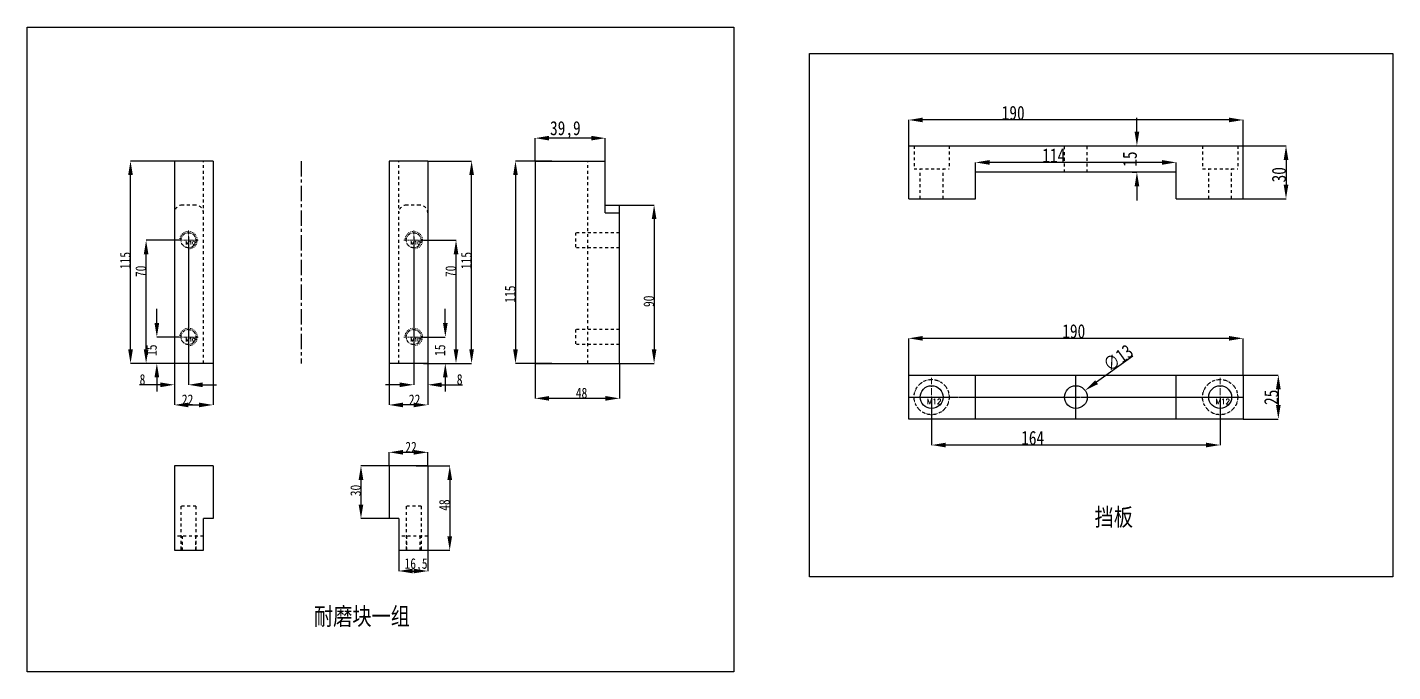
# Model space of a CAD drawing. Header units: millimetres. Extents: x 723 to 11228, y -2384 to 1578.
# Drawn here: x 6186 to 6962, y -918 to -552 of the extents above; entities that cross this region are included whole.
import ezdxf

# ---------------------------------------------------------------- set-up
doc = ezdxf.new("R2010")
doc.units = ezdxf.units.MM
doc.header["$LTSCALE"] = 16.335
doc.header["$PDMODE"] = 3
doc.header["$PDSIZE"] = 0.3125
doc.linetypes.add('CENTER', pattern=[0.6, 0.375, -0.075, 0.075, -0.075])
doc.linetypes.add('HIDDEN', pattern=[0.2, 0.1, -0.1])
doc.layers.get('0').update_dxf_attribs({"linetype": 'CONTINUOUS'})
doc.layers.get('Defpoints').update_dxf_attribs({"linetype": 'CONTINUOUS'})
doc.layers.add('DEFAULT_2', color=8, linetype='HIDDEN')
doc.layers.add('screw', color=33, linetype='CONTINUOUS', lineweight=13)
doc.styles.get("Standard").update_dxf_attribs({"font": 'txt', "width": 0.8})
doc.styles.add('TXT', font='txt.shx', dxfattribs={"bigfont": 'gbcbig.shx'})
doc.dimstyles.new('ISO-25', dxfattribs={"dimtxt": 8, "dimasz": 8, "dimexe": 0, "dimexo": 0, "dimgap": 0, "dimtad": 1, "dimtxsty": 'Standard', "dimcen": 0, "dimclrd": 4, "dimclre": 4, "dimclrt": 6, "dimadec": 0, "dimazin": 0, "dimtfac": 1, "dimtofl": 0, "dimtmove": 0, "dimatfit": 3, "dimfxl": 0, "dimarcsym": 0})

# ---------------------------------------------------------------- blocks, each defined once
blk = doc.blocks.new('*D231')
at = {"color": 4, "lineweight": -2}
blk.add_line((6814.49, -738.48), (6793.82, -753.36), dxfattribs=at)
at = {"color": 4}
blk.add_solid([(6793.04, -752.28), (6794.6, -754.44), (6787.33, -758.03)], dxfattribs=at)
at = {"layer": 'Defpoints', "color": 0}
for p in [(6787.33, -758.03), (6776.78, -765.63)]:
    blk.add_point(p, dxfattribs=at)
at = {"color": 6, "insert": (6806.09, -739.6), "char_height": 8, "attachment_point": 5, "rotation": 35.74953}
blk.add_mtext('∅13', dxfattribs=at)
blk = doc.blocks.new('*D232')
at = {"color": 4, "lineweight": -2}
for p, q in [((6687.05, -749.33), (6687.05, -728.43)), ((6869.05, -728.43), (6695.05, -728.43)), ((6877.05, -749.33), (6877.05, -728.43))]:
    blk.add_line(p, q, dxfattribs=at)
at = {"color": 4}
for points in [[(6695.05, -727.09), (6695.05, -729.76), (6687.05, -728.43)], [(6869.05, -727.09), (6869.05, -729.76), (6877.05, -728.43)]]:
    blk.add_solid(points, dxfattribs=at)
at = {"layer": 'Defpoints', "color": 0}
for p in [(6687.05, -728.43), (6687.05, -749.33), (6877.05, -749.33)]:
    blk.add_point(p, dxfattribs=at)
at = {"color": 6, "insert": (6780.84, -724.43), "char_height": 8, "attachment_point": 5}
blk.add_mtext('190', dxfattribs=at)
blk = doc.blocks.new('*D233')
at = {"color": 4, "lineweight": -2}
for p, q in [((6877.05, -749.33), (6897.12, -749.33)), ((6897.12, -757.33), (6897.12, -766.33)), ((6877.05, -774.33), (6897.12, -774.33))]:
    blk.add_line(p, q, dxfattribs=at)
at = {"color": 4}
for points in [[(6895.79, -757.33), (6898.46, -757.33), (6897.12, -749.33)], [(6895.79, -766.33), (6898.46, -766.33), (6897.12, -774.33)]]:
    blk.add_solid(points, dxfattribs=at)
at = {"layer": 'Defpoints', "color": 0}
for p in [(6877.05, -749.33), (6877.05, -774.33), (6897.12, -774.33)]:
    blk.add_point(p, dxfattribs=at)
at = {"color": 6, "insert": (6893.12, -761.92), "char_height": 8, "attachment_point": 5, "rotation": 90}
blk.add_mtext('25', dxfattribs=at)
blk = doc.blocks.new('*D234')
at = {"color": 4, "lineweight": -2}
for p, q in [((6700.05, -761.83), (6700.05, -789.06)), ((6864.05, -761.83), (6864.05, -789.06)), ((6856.05, -789.06), (6708.05, -789.06))]:
    blk.add_line(p, q, dxfattribs=at)
at = {"color": 4}
for points in [[(6708.05, -787.73), (6708.05, -790.39), (6700.05, -789.06)], [(6856.05, -787.73), (6856.05, -790.39), (6864.05, -789.06)]]:
    blk.add_solid(points, dxfattribs=at)
at = {"layer": 'Defpoints', "color": 0}
for p in [(6700.05, -761.83), (6864.05, -761.83), (6700.05, -789.06)]:
    blk.add_point(p, dxfattribs=at)
at = {"color": 6, "insert": (6757.5, -785.06), "char_height": 8, "attachment_point": 5}
blk.add_mtext('164', dxfattribs=at)
blk = doc.blocks.new('screw_m12_i')
at = {"layer": 'screw', "color": 1, "linetype": 'CENTER', "ltscale": 0.621977}
for p, q in [((0, -11), (0, 11)), ((-11, 0), (11, 0))]:
    blk.add_line(p, q, dxfattribs=at)
at = {"layer": 'screw', "color": 8, "linetype": 'HIDDEN', "ltscale": 0.621977}
blk.add_circle((0, 0), 10, dxfattribs=at)
at = {"layer": 'screw', "color": 33}
blk.add_circle((0, 0), 6.5, dxfattribs=at)
at = {"layer": 'screw', "color": 6, "style": 'TXT'}
blk.add_text('M12', height=3, dxfattribs=at).set_placement((-2.6, -4))
blk = doc.blocks.new('*D236')
at = {"color": 4, "lineweight": -2}
for p, q in [((6874.05, -619.06), (6901.49, -619.06)), ((6901.49, -627.06), (6901.49, -641.06)), ((6877.05, -649.06), (6901.49, -649.06))]:
    blk.add_line(p, q, dxfattribs=at)
at = {"color": 4}
for points in [[(6900.16, -627.06), (6902.83, -627.06), (6901.49, -619.06)], [(6900.16, -641.06), (6902.83, -641.06), (6901.49, -649.06)]]:
    blk.add_solid(points, dxfattribs=at)
at = {"layer": 'Defpoints', "color": 0}
for p in [(6874.05, -619.06), (6877.05, -649.06), (6901.49, -649.06)]:
    blk.add_point(p, dxfattribs=at)
at = {"color": 6, "insert": (6897.49, -635.47), "char_height": 8, "attachment_point": 5, "rotation": 90}
blk.add_mtext('30', dxfattribs=at)
blk = doc.blocks.new('*D237')
at = {"color": 4, "lineweight": -2}
for p, q in [((6816.75, -611.06), (6816.75, -603.06)), ((6814.08, -619.06), (6816.75, -619.06)), ((6814.08, -634.06), (6816.75, -634.06)), ((6816.75, -642.06), (6816.75, -650.06))]:
    blk.add_line(p, q, dxfattribs=at)
at = {"color": 4}
for points in [[(6815.42, -611.06), (6818.09, -611.06), (6816.75, -619.06)], [(6815.42, -642.06), (6818.09, -642.06), (6816.75, -634.06)]]:
    blk.add_solid(points, dxfattribs=at)
at = {"layer": 'Defpoints', "color": 0}
for p in [(6814.08, -619.06), (6814.08, -634.06), (6816.75, -634.06)]:
    blk.add_point(p, dxfattribs=at)
at = {"color": 6, "insert": (6812.75, -626.56), "char_height": 8, "attachment_point": 5, "rotation": 90}
blk.add_mtext('15', dxfattribs=at)
blk = doc.blocks.new('*D238')
at = {"color": 4, "lineweight": -2}
for p, q in [((6725.05, -634.06), (6725.05, -628.45)), ((6831.05, -628.45), (6733.05, -628.45)), ((6839.05, -634.06), (6839.05, -628.45))]:
    blk.add_line(p, q, dxfattribs=at)
at = {"color": 4}
for points in [[(6733.05, -627.11), (6733.05, -629.78), (6725.05, -628.45)], [(6831.05, -627.11), (6831.05, -629.78), (6839.05, -628.45)]]:
    blk.add_solid(points, dxfattribs=at)
at = {"layer": 'Defpoints', "color": 0}
for p in [(6725.05, -628.45), (6725.05, -634.06), (6839.05, -634.06)]:
    blk.add_point(p, dxfattribs=at)
at = {"color": 6, "insert": (6769.53, -624.45), "char_height": 8, "attachment_point": 5}
blk.add_mtext('114', dxfattribs=at)
blk = doc.blocks.new('*D239')
at = {"color": 4, "lineweight": -2}
for p, q in [((6687.05, -619.06), (6687.05, -604.33)), ((6869.05, -604.33), (6695.05, -604.33)), ((6877.05, -619.06), (6877.05, -604.33))]:
    blk.add_line(p, q, dxfattribs=at)
at = {"color": 4}
for points in [[(6695.05, -602.99), (6695.05, -605.66), (6687.05, -604.33)], [(6869.05, -602.99), (6869.05, -605.66), (6877.05, -604.33)]]:
    blk.add_solid(points, dxfattribs=at)
at = {"layer": 'Defpoints', "color": 0}
for p in [(6687.05, -604.33), (6687.05, -619.06), (6877.05, -619.06)]:
    blk.add_point(p, dxfattribs=at)
at = {"color": 6, "insert": (6746.42, -600.33), "char_height": 8, "attachment_point": 5}
blk.add_mtext('190', dxfattribs=at)
blk = doc.blocks.new('screw_m10_g')
at = {"layer": 'screw', "color": 1, "linetype": 'CENTER', "ltscale": 0.310989}
for p, q in [((-5.5, 0), (5.5, 0)), ((0, -5.5), (0, 5.5))]:
    blk.add_line(p, q, dxfattribs=at)
at = {"layer": 'screw', "color": 33, "linetype": 'HIDDEN', "ltscale": 0.310989}
blk.add_circle((0, 0), 4.25, dxfattribs=at)
at = {"layer": 'screw', "color": 92, "linetype": 'HIDDEN', "ltscale": 0.310989}
blk.add_arc((0, 0), 5, 270, 180, dxfattribs=at)
at = {"layer": 'screw', "color": 6, "style": 'TXT'}
blk.add_text('M10', height=2, dxfattribs=at).set_placement((-1.7, -2.5))
blk = doc.blocks.new('*D240')
at = {"color": 4, "lineweight": -2}
for p, q in [((6474.69, -627.67), (6474.69, -614.66)), ((6506.59, -614.66), (6482.69, -614.66)), ((6514.59, -627.67), (6514.59, -614.66))]:
    blk.add_line(p, q, dxfattribs=at)
at = {"color": 4}
for points in [[(6482.69, -613.32), (6482.69, -615.99), (6474.69, -614.66)], [(6506.59, -613.32), (6506.59, -615.99), (6514.59, -614.66)]]:
    blk.add_solid(points, dxfattribs=at)
at = {"layer": 'Defpoints', "color": 0}
for p in [(6474.69, -614.66), (6474.69, -627.67), (6514.59, -627.67)]:
    blk.add_point(p, dxfattribs=at)
at = {"color": 6, "insert": (6491.89, -609.99), "char_height": 8, "attachment_point": 5}
blk.add_mtext('39,9', dxfattribs=at)
blk = doc.blocks.new('*D241')
at = {"color": 4, "lineweight": -2}
for p, q in [((6474.69, -742.67), (6474.69, -762.54)), ((6522.69, -742.67), (6522.69, -762.54)), ((6514.69, -762.54), (6482.69, -762.54))]:
    blk.add_line(p, q, dxfattribs=at)
at = {"color": 4}
for points in [[(6482.69, -761.2), (6482.69, -763.87), (6474.69, -762.54)], [(6514.69, -761.2), (6514.69, -763.87), (6522.69, -762.54)]]:
    blk.add_solid(points, dxfattribs=at)
at = {"layer": 'Defpoints', "color": 0}
for p in [(6474.69, -742.67), (6522.69, -742.67), (6474.69, -762.54)]:
    blk.add_point(p, dxfattribs=at)
at = {"color": 6, "insert": (6501.1, -759.54), "char_height": 6, "attachment_point": 5}
blk.add_mtext('48', dxfattribs=at)
blk = doc.blocks.new('*D242')
at = {"color": 4, "lineweight": -2}
for p, q in [((6522.69, -652.67), (6542.34, -652.67)), ((6542.34, -660.67), (6542.34, -734.67)), ((6518.4, -742.67), (6542.34, -742.67))]:
    blk.add_line(p, q, dxfattribs=at)
at = {"color": 4}
for points in [[(6541, -660.67), (6543.67, -660.67), (6542.34, -652.67)], [(6541, -734.67), (6543.67, -734.67), (6542.34, -742.67)]]:
    blk.add_solid(points, dxfattribs=at)
at = {"layer": 'Defpoints', "color": 0}
for p in [(6522.69, -652.67), (6518.4, -742.67), (6542.34, -742.67)]:
    blk.add_point(p, dxfattribs=at)
at = {"color": 6, "insert": (6539.34, -707.36), "char_height": 6, "attachment_point": 5, "rotation": 90}
blk.add_mtext('90', dxfattribs=at)
blk = doc.blocks.new('*D243')
at = {"color": 4, "lineweight": -2}
for p, q in [((6484.16, -627.67), (6463.54, -627.67)), ((6463.54, -635.67), (6463.54, -734.67)), ((6484.16, -742.67), (6463.54, -742.67))]:
    blk.add_line(p, q, dxfattribs=at)
at = {"color": 4}
for points in [[(6462.21, -635.67), (6464.88, -635.67), (6463.54, -627.67)], [(6462.21, -734.67), (6464.88, -734.67), (6463.54, -742.67)]]:
    blk.add_solid(points, dxfattribs=at)
at = {"layer": 'Defpoints', "color": 0}
for p in [(6484.16, -627.67), (6463.54, -742.67), (6484.16, -742.67)]:
    blk.add_point(p, dxfattribs=at)
at = {"color": 6, "insert": (6460.54, -703.31), "char_height": 6, "attachment_point": 5, "rotation": 90}
blk.add_mtext('115', dxfattribs=at)
blk = doc.blocks.new('*D244')
at = {"color": 4, "lineweight": -2}
for p, q in [((6391.69, -800.88), (6391.69, -793.19)), ((6399.69, -793.19), (6405.69, -793.19)), ((6413.69, -800.88), (6413.69, -793.19))]:
    blk.add_line(p, q, dxfattribs=at)
at = {"color": 4}
for points in [[(6399.69, -791.85), (6399.69, -794.52), (6391.69, -793.19)], [(6405.69, -791.85), (6405.69, -794.52), (6413.69, -793.19)]]:
    blk.add_solid(points, dxfattribs=at)
at = {"layer": 'Defpoints', "color": 0}
for p in [(6413.69, -793.19), (6391.69, -800.88), (6413.69, -800.88)]:
    blk.add_point(p, dxfattribs=at)
at = {"color": 6, "insert": (6404.19, -790.19), "char_height": 6, "attachment_point": 5}
blk.add_mtext('22', dxfattribs=at)
blk = doc.blocks.new('*D245')
at = {"color": 4, "lineweight": -2}
for p, q in [((6397.19, -848.88), (6397.19, -860.65)), ((6413.69, -848.88), (6413.69, -860.65)), ((6405.19, -860.65), (6405.69, -860.65))]:
    blk.add_line(p, q, dxfattribs=at)
at = {"color": 4}
for points in [[(6405.19, -859.31), (6405.19, -861.98), (6397.19, -860.65)], [(6405.69, -859.31), (6405.69, -861.98), (6413.69, -860.65)]]:
    blk.add_solid(points, dxfattribs=at)
at = {"layer": 'Defpoints', "color": 0}
for p in [(6397.19, -848.88), (6413.69, -848.88), (6413.69, -860.65)]:
    blk.add_point(p, dxfattribs=at)
at = {"color": 6, "insert": (6407.04, -857.15), "char_height": 6, "attachment_point": 5}
blk.add_mtext('16,5', dxfattribs=at)
blk = doc.blocks.new('*D246')
at = {"color": 4, "lineweight": -2}
for p, q in [((6394.88, -800.88), (6375.73, -800.88)), ((6375.73, -808.88), (6375.73, -822.88)), ((6391.69, -830.88), (6375.73, -830.88))]:
    blk.add_line(p, q, dxfattribs=at)
at = {"color": 4}
for points in [[(6374.4, -808.88), (6377.07, -808.88), (6375.73, -800.88)], [(6374.4, -822.88), (6377.07, -822.88), (6375.73, -830.88)]]:
    blk.add_solid(points, dxfattribs=at)
at = {"layer": 'Defpoints', "color": 0}
for p in [(6394.88, -800.88), (6375.73, -830.88), (6391.69, -830.88)]:
    blk.add_point(p, dxfattribs=at)
at = {"color": 6, "insert": (6372.73, -814.9), "char_height": 6, "attachment_point": 5, "rotation": 90}
blk.add_mtext('30', dxfattribs=at)
blk = doc.blocks.new('*D247')
at = {"color": 4, "lineweight": -2}
for p, q in [((6407.04, -800.88), (6426.18, -800.88)), ((6426.18, -808.88), (6426.18, -840.88)), ((6407.04, -848.88), (6426.18, -848.88))]:
    blk.add_line(p, q, dxfattribs=at)
at = {"color": 4}
for points in [[(6424.85, -808.88), (6427.51, -808.88), (6426.18, -800.88)], [(6424.85, -840.88), (6427.51, -840.88), (6426.18, -848.88)]]:
    blk.add_solid(points, dxfattribs=at)
at = {"layer": 'Defpoints', "color": 0}
for p in [(6407.04, -800.88), (6407.04, -848.88), (6426.18, -848.88)]:
    blk.add_point(p, dxfattribs=at)
at = {"color": 6, "insert": (6423.18, -823.17), "char_height": 6, "attachment_point": 5, "rotation": 90}
blk.add_mtext('48', dxfattribs=at)
blk = doc.blocks.new('*D248')
at = {"color": 4, "lineweight": -2}
for p, q in [((6413.69, -667.1), (6413.69, -754.82)), ((6405.69, -670.72), (6405.69, -754.82)), ((6397.69, -754.82), (6389.69, -754.82)), ((6421.69, -754.82), (6433.42, -754.82))]:
    blk.add_line(p, q, dxfattribs=at)
at = {"color": 4}
for points in [[(6397.69, -753.49), (6397.69, -756.16), (6405.69, -754.82)], [(6421.69, -753.49), (6421.69, -756.16), (6413.69, -754.82)]]:
    blk.add_solid(points, dxfattribs=at)
at = {"layer": 'Defpoints', "color": 0}
for p in [(6413.69, -667.1), (6405.69, -670.72), (6413.69, -754.82)]:
    blk.add_point(p, dxfattribs=at)
at = {"color": 6, "insert": (6431.82, -751.82), "char_height": 6, "attachment_point": 5}
blk.add_mtext('8', dxfattribs=at)
blk = doc.blocks.new('*D249')
at = {"color": 4, "lineweight": -2}
for p, q in [((6423.67, -719.67), (6423.67, -711.67)), ((6411.19, -727.67), (6423.67, -727.67)), ((6411.19, -742.67), (6423.67, -742.67)), ((6423.67, -750.67), (6423.67, -758.67))]:
    blk.add_line(p, q, dxfattribs=at)
at = {"color": 4}
for points in [[(6422.34, -719.67), (6425, -719.67), (6423.67, -727.67)], [(6422.34, -750.67), (6425, -750.67), (6423.67, -742.67)]]:
    blk.add_solid(points, dxfattribs=at)
at = {"layer": 'Defpoints', "color": 0}
for p in [(6411.19, -727.67), (6411.19, -742.67), (6423.67, -742.67)]:
    blk.add_point(p, dxfattribs=at)
at = {"color": 6, "insert": (6420.67, -735.17), "char_height": 6, "attachment_point": 5, "rotation": 90}
blk.add_mtext('15', dxfattribs=at)
blk = doc.blocks.new('*D250')
at = {"color": 4, "lineweight": -2}
for p, q in [((6411.19, -672.67), (6429.75, -672.67)), ((6429.75, -734.67), (6429.75, -680.67)), ((6411.19, -742.67), (6429.75, -742.67))]:
    blk.add_line(p, q, dxfattribs=at)
at = {"color": 4}
for points in [[(6428.42, -680.67), (6431.09, -680.67), (6429.75, -672.67)], [(6428.42, -734.67), (6431.09, -734.67), (6429.75, -742.67)]]:
    blk.add_solid(points, dxfattribs=at)
at = {"layer": 'Defpoints', "color": 0}
for p in [(6411.19, -672.67), (6429.75, -672.67), (6411.19, -742.67)]:
    blk.add_point(p, dxfattribs=at)
at = {"color": 6, "insert": (6426.75, -690.35), "char_height": 6, "attachment_point": 5, "rotation": 90}
blk.add_mtext('70', dxfattribs=at)
blk = doc.blocks.new('*D251')
at = {"color": 4, "lineweight": -2}
for p, q in [((6413.69, -627.67), (6438.62, -627.67)), ((6438.62, -734.67), (6438.62, -635.67)), ((6411.19, -742.67), (6438.62, -742.67))]:
    blk.add_line(p, q, dxfattribs=at)
at = {"color": 4}
for points in [[(6437.29, -635.67), (6439.95, -635.67), (6438.62, -627.67)], [(6437.29, -734.67), (6439.95, -734.67), (6438.62, -742.67)]]:
    blk.add_solid(points, dxfattribs=at)
at = {"layer": 'Defpoints', "color": 0}
for p in [(6413.69, -627.67), (6438.62, -627.67), (6411.19, -742.67)]:
    blk.add_point(p, dxfattribs=at)
at = {"color": 6, "insert": (6435.62, -684.22), "char_height": 6, "attachment_point": 5, "rotation": 90}
blk.add_mtext('115', dxfattribs=at)
blk = doc.blocks.new('*D252')
at = {"color": 4, "lineweight": -2}
for p, q in [((6391.69, -740.82), (6391.69, -766.28)), ((6413.69, -740.82), (6413.69, -766.28)), ((6405.69, -766.28), (6399.69, -766.28))]:
    blk.add_line(p, q, dxfattribs=at)
at = {"color": 4}
for points in [[(6399.69, -764.95), (6399.69, -767.61), (6391.69, -766.28)], [(6405.69, -764.95), (6405.69, -767.61), (6413.69, -766.28)]]:
    blk.add_solid(points, dxfattribs=at)
at = {"layer": 'Defpoints', "color": 0}
for p in [(6391.69, -740.82), (6413.69, -740.82), (6391.69, -766.28)]:
    blk.add_point(p, dxfattribs=at)
at = {"color": 6, "insert": (6406.2, -763.28), "char_height": 6, "attachment_point": 5}
blk.add_mtext('22', dxfattribs=at)
blk = doc.blocks.new('*D253')
at = {"color": 4, "lineweight": -2}
for p, q in [((6269.69, -667.1), (6269.69, -754.82)), ((6277.69, -670.72), (6277.69, -754.82)), ((6261.69, -754.82), (6249.95, -754.82)), ((6285.69, -754.82), (6293.69, -754.82))]:
    blk.add_line(p, q, dxfattribs=at)
at = {"color": 4}
for points in [[(6261.69, -753.49), (6261.69, -756.16), (6269.69, -754.82)], [(6285.69, -753.49), (6285.69, -756.16), (6277.69, -754.82)]]:
    blk.add_solid(points, dxfattribs=at)
at = {"layer": 'Defpoints', "color": 0}
for p in [(6269.69, -667.1), (6277.69, -670.72), (6269.69, -754.82)]:
    blk.add_point(p, dxfattribs=at)
at = {"color": 6, "insert": (6251.55, -751.82), "char_height": 6, "attachment_point": 5}
blk.add_mtext('8', dxfattribs=at)
blk = doc.blocks.new('*D254')
at = {"color": 4, "lineweight": -2}
for p, q in [((6259.71, -719.67), (6259.71, -711.67)), ((6272.19, -727.67), (6259.71, -727.67)), ((6272.19, -742.67), (6259.71, -742.67)), ((6259.71, -750.67), (6259.71, -758.67))]:
    blk.add_line(p, q, dxfattribs=at)
at = {"color": 4}
for points in [[(6258.37, -719.67), (6261.04, -719.67), (6259.71, -727.67)], [(6258.37, -750.67), (6261.04, -750.67), (6259.71, -742.67)]]:
    blk.add_solid(points, dxfattribs=at)
at = {"layer": 'Defpoints', "color": 0}
for p in [(6272.19, -727.67), (6259.71, -742.67), (6272.19, -742.67)]:
    blk.add_point(p, dxfattribs=at)
at = {"color": 6, "insert": (6256.71, -735.17), "char_height": 6, "attachment_point": 5, "rotation": 90}
blk.add_mtext('15', dxfattribs=at)
blk = doc.blocks.new('*D255')
at = {"color": 4, "lineweight": -2}
for p, q in [((6272.19, -672.67), (6253.62, -672.67)), ((6253.62, -734.67), (6253.62, -680.67)), ((6272.19, -742.67), (6253.62, -742.67))]:
    blk.add_line(p, q, dxfattribs=at)
at = {"color": 4}
for points in [[(6252.29, -680.67), (6254.95, -680.67), (6253.62, -672.67)], [(6252.29, -734.67), (6254.95, -734.67), (6253.62, -742.67)]]:
    blk.add_solid(points, dxfattribs=at)
at = {"layer": 'Defpoints', "color": 0}
for p in [(6253.62, -672.67), (6272.19, -672.67), (6272.19, -742.67)]:
    blk.add_point(p, dxfattribs=at)
at = {"color": 6, "insert": (6250.62, -690.35), "char_height": 6, "attachment_point": 5, "rotation": 90}
blk.add_mtext('70', dxfattribs=at)
blk = doc.blocks.new('*D256')
at = {"color": 4, "lineweight": -2}
for p, q in [((6269.69, -627.67), (6244.75, -627.67)), ((6244.75, -734.67), (6244.75, -635.67)), ((6272.19, -742.67), (6244.75, -742.67))]:
    blk.add_line(p, q, dxfattribs=at)
at = {"color": 4}
for points in [[(6243.42, -635.67), (6246.09, -635.67), (6244.75, -627.67)], [(6243.42, -734.67), (6246.09, -734.67), (6244.75, -742.67)]]:
    blk.add_solid(points, dxfattribs=at)
at = {"layer": 'Defpoints', "color": 0}
for p in [(6244.75, -627.67), (6269.69, -627.67), (6272.19, -742.67)]:
    blk.add_point(p, dxfattribs=at)
at = {"color": 6, "insert": (6241.75, -684.22), "char_height": 6, "attachment_point": 5, "rotation": 90}
blk.add_mtext('115', dxfattribs=at)
blk = doc.blocks.new('*D257')
at = {"color": 4, "lineweight": -2}
for p, q in [((6269.69, -740.82), (6269.69, -766.28)), ((6291.69, -740.82), (6291.69, -766.28)), ((6277.69, -766.28), (6283.69, -766.28))]:
    blk.add_line(p, q, dxfattribs=at)
at = {"color": 4}
for points in [[(6277.69, -764.95), (6277.69, -767.61), (6269.69, -766.28)], [(6283.69, -764.95), (6283.69, -767.61), (6291.69, -766.28)]]:
    blk.add_solid(points, dxfattribs=at)
at = {"layer": 'Defpoints', "color": 0}
for p in [(6269.69, -740.82), (6291.69, -740.82), (6291.69, -766.28)]:
    blk.add_point(p, dxfattribs=at)
at = {"color": 6, "insert": (6277.17, -763.28), "char_height": 6, "attachment_point": 5}
blk.add_mtext('22', dxfattribs=at)

msp = doc.modelspace()

# ---------------------------------------------------------------- linework, layer by layer
at = {"color": 7, "linetype": 'Continuous'}
for p, q in [((6687.053, -649.06), (6687.053, -619.06)), ((6687.053, -619.06), (6877.053, -619.06)), ((6877.053, -649.06), (6877.053, -619.06)), ((6269.687, -627.668), (6269.687, -742.668)), ((6291.687, -627.668), (6269.687, -627.668)), ((6291.687, -627.668), (6291.687, -742.668)), ((6391.687, -627.668), (6391.687, -742.668)), ((6413.687, -627.668), (6391.687, -627.668)), ((6413.687, -627.668), (6413.687, -742.668)), ((6474.685, -627.668), (6474.685, -742.668)), ((6474.685, -627.668), (6514.585, -627.668)), ((6514.585, -657.168), (6514.585, -627.668)), ((6725.053, -649.06), (6725.053, -634.06)), ((6839.053, -634.06), (6725.053, -634.06)), ((6839.053, -649.06), (6839.053, -634.06)), ((6687.053, -649.06), (6725.053, -649.06)), ((6839.053, -649.06), (6877.053, -649.06)), ((6514.585, -652.668), (6522.685, -652.668)), ((6514.585, -657.168), (6522.685, -657.168)), ((6522.685, -742.668), (6522.685, -652.668)), ((6291.687, -742.668), (6269.687, -742.668)), ((6413.687, -742.668), (6391.687, -742.668)), ((6474.685, -742.668), (6522.685, -742.668)), ((6687.053, -774.329), (6687.053, -749.329)), ((6687.053, -749.329), (6877.053, -749.329)), ((6725.053, -774.329), (6725.053, -749.329)), ((6839.053, -774.329), (6839.053, -749.329)), ((6877.053, -749.329), (6877.053, -774.329)), ((6877.053, -774.329), (6687.053, -774.329)), ((6269.687, -800.882), (6269.687, -848.882)), ((6291.687, -800.882), (6269.687, -800.882)), ((6291.687, -800.882), (6291.687, -830.882)), ((6391.687, -800.882), (6391.687, -830.882)), ((6286.187, -848.882), (6286.187, -830.882)), ((6291.687, -830.882), (6286.187, -830.882)), ((6397.187, -830.882), (6391.687, -830.882)), ((6397.187, -830.882), (6397.187, -848.882)), ((6269.687, -848.882), (6286.187, -848.882)), ((6397.187, -848.882), (6413.687, -848.882))]:
    msp.add_line(p, q, dxfattribs=at)
at = {"color": 1, "linetype": 'CENTER', "ltscale": 1.430548}
msp.add_line((6341.687, -627.668), (6341.687, -742.668), dxfattribs=at)
at = {"color": 1, "linetype": 'CENTER', "ltscale": 0.155494}
for p, q in [((6782.053, -774.329), (6782.053, -749.329)), ((6687.053, -761.829), (6877.053, -761.829))]:
    msp.add_line(p, q, dxfattribs=at)
for q in [(6391.687, -800.882), (6413.687, -848.882)]:
    msp.add_line((6413.687, -800.882), q)
for points in [[(6186.093, -551.672), (6587.598, -551.672), (6587.598, -917.86), (6186.093, -917.86)], [(6630.638, -566.576), (6962.12, -566.576), (6962.12, -863.881), (6630.638, -863.881)]]:
    msp.add_lwpolyline(points, close=True)
at = {"color": 7, "linetype": 'Continuous'}
for centre in [(6700.053, -761.829), (6782.053, -761.829), (6864.053, -761.829)]:
    msp.add_circle(centre, 6.5, dxfattribs=at)
at = {"layer": 'DEFAULT_2', "color": 8, "linetype": 'HIDDEN'}
for p, q in [((6690.053, -619.06), (6690.053, -632.06)), ((6710.053, -619.06), (6710.053, -632.06)), ((6775.553, -634.06), (6775.553, -619.06)), ((6788.553, -634.06), (6788.553, -619.06)), ((6854.053, -619.06), (6854.053, -632.06)), ((6874.053, -619.06), (6874.053, -632.06)), ((6286.187, -742.668), (6286.187, -627.668)), ((6397.187, -742.668), (6397.187, -627.668)), ((6504.685, -742.668), (6504.685, -627.668)), ((6690.053, -632.06), (6710.053, -632.06)), ((6693.553, -649.06), (6693.553, -632.06)), ((6706.553, -649.06), (6706.553, -632.06)), ((6854.053, -632.06), (6874.053, -632.06)), ((6857.553, -649.06), (6857.553, -632.06)), ((6870.553, -649.06), (6870.553, -632.06)), ((6281.687, -652.668), (6274.187, -652.668)), ((6409.187, -652.668), (6401.687, -652.668)), ((6497.685, -668.418), (6497.685, -676.918)), ((6522.685, -668.418), (6497.685, -668.418)), ((6522.685, -676.918), (6497.685, -676.918)), ((6497.685, -723.418), (6497.685, -731.918)), ((6522.685, -723.418), (6497.685, -723.418)), ((6522.685, -731.918), (6497.685, -731.918)), ((6273.437, -823.882), (6273.437, -848.882)), ((6281.936, -823.882), (6273.438, -823.882)), ((6281.937, -823.882), (6281.937, -848.882)), ((6401.437, -823.882), (6401.437, -848.882)), ((6409.936, -823.882), (6401.438, -823.882)), ((6409.937, -823.882), (6409.937, -848.882)), ((6286.187, -840.782), (6269.687, -840.782)), ((6274.187, -840.782), (6274.187, -848.882)), ((6281.687, -840.782), (6281.687, -848.882)), ((6413.687, -840.782), (6397.187, -840.782)), ((6401.687, -840.782), (6401.687, -848.882)), ((6409.187, -840.782), (6409.187, -848.882))]:
    msp.add_line(p, q, dxfattribs=at)
for centre, radius in [((6277.687, -672.668), 4.25), ((6405.687, -672.668), 4.25), ((6277.687, -727.668), 4.25), ((6405.687, -727.668), 4.25), ((6700.053, -761.829), 10), ((6864.053, -761.829), 10)]:
    msp.add_circle(centre, radius, dxfattribs=at)
for centre, start, end in [((6274.187, -657.168), 90, 180), ((6281.687, -657.168), 0, 90), ((6401.687, -657.168), 90, 180), ((6409.187, -657.168), 0, 90)]:
    msp.add_arc(centre, 4.5, start, end, dxfattribs=at)

# ---------------------------------------------------------------- block references
at = {"layer": 'screw'}
for name, p in [('screw_m10_g', (6277.687, -672.668)), ('screw_m10_g', (6405.687, -672.668)), ('screw_m10_g', (6277.687, -727.668)), ('screw_m10_g', (6405.687, -727.668)), ('screw_m12_i', (6700.053, -761.829)), ('screw_m12_i', (6864.053, -761.829))]:
    msp.add_blockref(name, p, dxfattribs=at)

# ---------------------------------------------------------------- texts
at = {"char_height": 10, "width": 184.4869, "attachment_point": 1}
for s, insert in [('{\\fSimSun|b0|i0|c134|p2;          挡板}', (6738.278, -824.98)), ('{\\fSimSun|b0|i0|c134|p2;          耐磨块一组}', (6294.59, -881.349))]:
    msp.add_mtext(s, dxfattribs=dict(at, insert=insert))

# ---------------------------------------------------------------- dimensions: what is measured, and where the dimension line sits
for base, p1, p2, override, picture, middle in [((6687.053, -604.325), (6877.053, -619.06), (6687.053, -619.06), {"dimfxl": 1.25, "dimarcsym": 1}, '*D239', (6746.421, -604.325)), ((6474.685, -614.657), (6514.585, -627.668), (6474.685, -627.668), {"dimfxl": 1.25, "dimarcsym": 1}, '*D240', (6491.895, -614.657)), ((6725.053, -628.447), (6839.053, -634.06), (6725.053, -634.06), {"dimfxl": 1.25, "dimarcsym": 1}, '*D238', (6769.53, -628.447)), ((6413.687, -754.822), (6405.687, -670.717), (6413.687, -667.101), {"dimtxt": 6, "dimfxl": 1.25, "dimarcsym": 1}, '*D248', (6431.82, -754.822)), ((6687.053, -728.427), (6877.053, -749.329), (6687.053, -749.329), {"dimfxl": 1.25, "dimarcsym": 1}, '*D232', (6780.84, -728.427)), ((6391.687, -766.279), (6413.687, -740.825), (6391.687, -740.825), {"dimtxt": 6, "dimfxl": 1.25, "dimarcsym": 1}, '*D252', (6406.201, -766.279)), ((6474.685, -762.536), (6522.685, -742.668), (6474.685, -742.668), {"dimtxt": 6, "dimfxl": 1.25, "dimarcsym": 1}, '*D241', (6501.099, -762.536)), ((6700.053, -789.061), (6864.053, -761.829), (6700.053, -761.829), {"dimfxl": 1.25, "dimarcsym": 1}, '*D234', (6757.498, -789.061)), ((6413.687, -793.188), (6391.687, -800.882), (6413.687, -800.882), {"dimtxt": 6, "dimfxl": 1.25, "dimarcsym": 1}, '*D244', (6404.191, -793.188)), ((6413.687, -860.647), (6397.187, -848.882), (6413.687, -848.882), {"dimtxt": 6, "dimfxl": 1.25, "dimarcsym": 1}, '*D245', (6407.036, -860.647))]:
    dim = msp.add_linear_dim(base=base, p1=p1, p2=p2, dimstyle='ISO-25', override=override)
    dim.commit()
    dim.dimension.update_dxf_attribs({"geometry": picture, "text_midpoint": middle, "dimtype": 160})
for base, p1, p2, angle, override, picture, middle in [((6816.755, -634.06), (6814.075, -619.06), (6814.075, -634.06), 90, {"dimfxl": 1.25, "dimarcsym": 1}, '*D237', (6816.755, -626.56)), ((6901.492, -649.06), (6874.053, -619.06), (6877.053, -649.06), 90, {"dimfxl": 1.25, "dimarcsym": 1}, '*D236', (6901.492, -635.475)), ((6244.754, -627.668), (6272.187, -742.668), (6269.687, -627.668), 90, {"dimtxt": 6, "dimfxl": 1.25, "dimarcsym": 1}, '*D256', (6244.754, -684.216)), ((6438.62, -627.668), (6411.187, -742.668), (6413.687, -627.668), 90, {"dimtxt": 6, "dimfxl": 1.25, "dimarcsym": 1}, '*D251', (6438.62, -684.216)), ((6463.545, -742.668), (6484.163, -627.668), (6484.163, -742.668), 90, {"dimtxt": 6, "dimfxl": 1.25, "dimarcsym": 1}, '*D243', (6463.545, -703.311)), ((6542.336, -742.668), (6522.685, -652.668), (6518.404, -742.668), 90, {"dimtxt": 6, "dimfxl": 1.25, "dimarcsym": 1}, '*D242', (6542.336, -707.357)), ((6269.687, -754.822), (6277.687, -670.717), (6269.687, -667.101), 180, {"dimtxt": 6, "dimfxl": 1.25, "dimarcsym": 1}, '*D253', (6251.554, -754.822)), ((6253.62, -672.668), (6272.187, -742.668), (6272.187, -672.668), 90, {"dimtxt": 6, "dimfxl": 1.25, "dimarcsym": 1}, '*D255', (6253.62, -690.349)), ((6429.753, -672.668), (6411.187, -742.668), (6411.187, -672.668), 90, {"dimtxt": 6, "dimfxl": 1.25, "dimarcsym": 1}, '*D250', (6429.753, -690.349)), ((6259.705, -742.668), (6272.187, -727.668), (6272.187, -742.668), 90, {"dimtxt": 6, "dimfxl": 1.25, "dimarcsym": 1}, '*D254', (6259.705, -735.168)), ((6423.669, -742.668), (6411.187, -727.668), (6411.187, -742.668), 90, {"dimtxt": 6, "dimfxl": 1.25, "dimarcsym": 1}, '*D249', (6423.669, -735.168)), ((6291.687, -766.279), (6269.687, -740.825), (6291.687, -740.825), 180, {"dimtxt": 6, "dimfxl": 1.25, "dimarcsym": 1}, '*D257', (6277.173, -766.279)), ((6897.123, -774.329), (6877.053, -749.329), (6877.053, -774.329), 90, {"dimfxl": 1.25, "dimarcsym": 1}, '*D233', (6897.123, -761.924)), ((6375.735, -830.882), (6394.878, -800.882), (6391.687, -830.882), 90, {"dimtxt": 6, "dimfxl": 1.25, "dimarcsym": 1}, '*D246', (6375.735, -814.899)), ((6426.18, -848.882), (6407.036, -800.882), (6407.036, -848.882), 90, {"dimtxt": 6, "dimfxl": 1.25, "dimarcsym": 1}, '*D247', (6426.18, -823.169))]:
    dim = msp.add_linear_dim(base=base, p1=p1, p2=p2, angle=angle, dimstyle='ISO-25', override=override)
    dim.commit()
    dim.dimension.update_dxf_attribs({"geometry": picture, "text_midpoint": middle, "dimtype": 160})
dim = msp.add_diameter_dim_2p(p1=(6776.778, -765.626), p2=(6787.328, -758.031), dimstyle='ISO-25', override={"dimfxl": 1.25, "dimarcsym": 1})
dim.commit()
dim.dimension.update_dxf_attribs({"geometry": '*D231', "text_midpoint": (6808.425, -742.844), "dimtype": 163})

doc.saveas('drawing.dxf')
